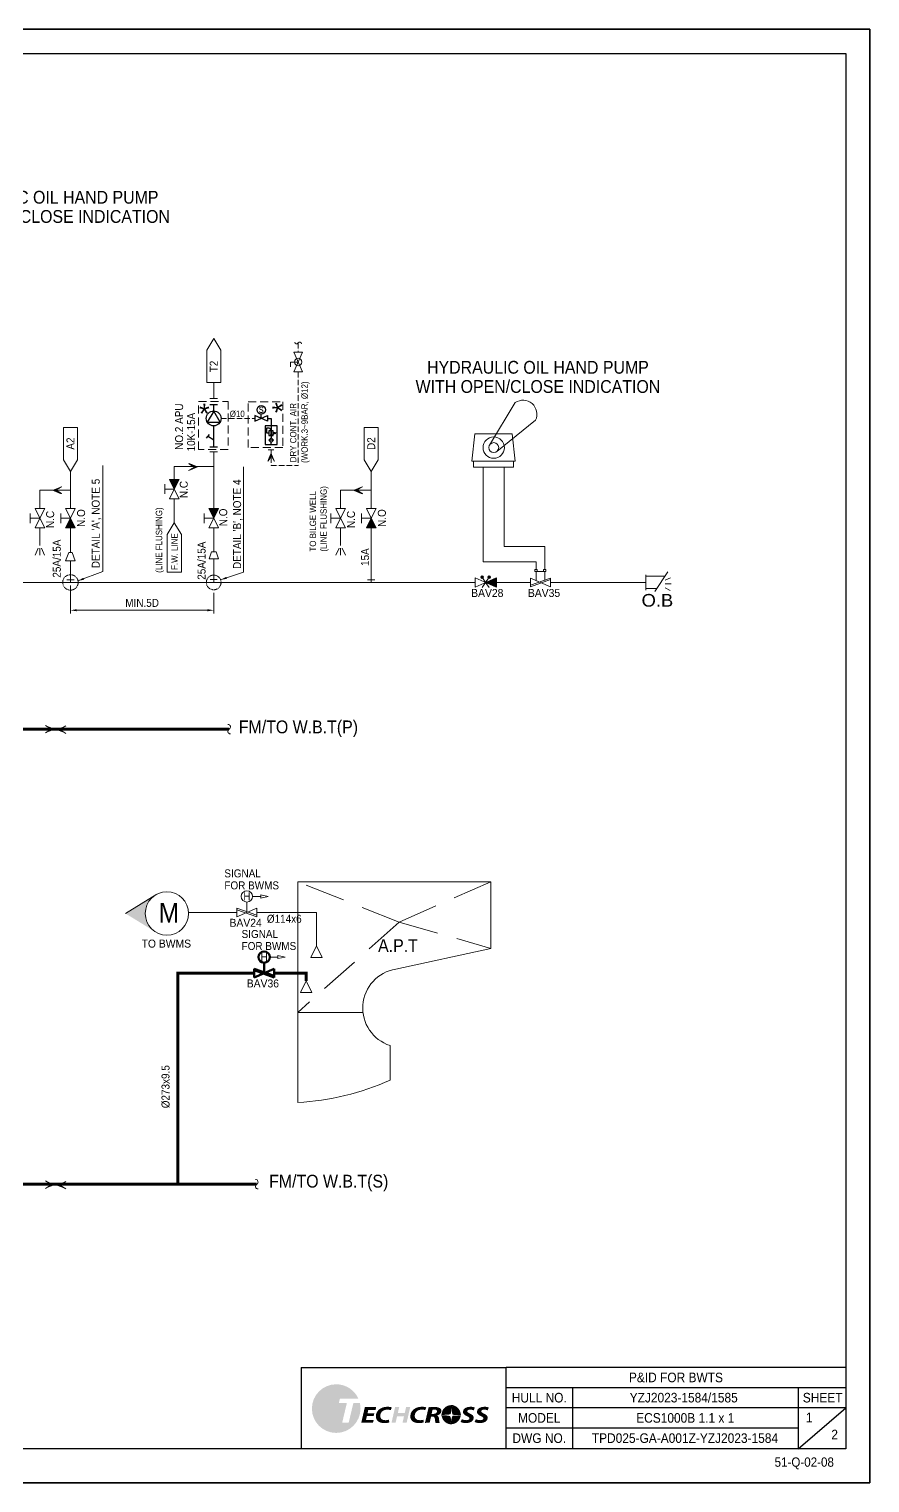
# Model space of a CAD drawing. Extents: x -553847 to 4496999, y 514150 to 878882.
# Drawn here: x 4333089 to 4359381, y 669797 to 715225 of the extents above; entities that cross this region are included whole.
import ezdxf

# ---------------------------------------------------------------- set-up
doc = ezdxf.new("R2010")
doc.units = 0
doc.header["$LTSCALE"] = 25
doc.header["$MEASUREMENT"] = 0
doc.header["$PDMODE"] = 3
doc.header["$PDSIZE"] = -7
for name, pattern in [('DASHED', [0.75, 0.5, -0.25]), ('Dashed_dotted', [9.714286, 6.857143, -1.428571, 0, -1.428571]), ('HIDDEN', [0.375, 0.25, -0.125]), ('PHANTOM', [63.5, 31.75, -6.35, 6.35, -6.35, 6.35, -6.35]), ('PHANTOM2', [31.75, 15.875, -3.175, 3.175, -3.175, 3.175, -3.175])]:
    doc.linetypes.add(name, pattern=pattern)
doc.layers.get('0').update_dxf_attribs({"linetype": 'CONTINUOUS', "lineweight": 9})
doc.layers.get('DEFPOINTS').update_dxf_attribs({"linetype": 'CONTINUOUS'})
doc.layers.add('0.1 Defpoints', color=7, linetype='CONTINUOUS', plot=False)
doc.layers.add('0.2 Dwg sheet', color=7, linetype='CONTINUOUS')
doc.layers.add('0.3 Text', color=7, linetype='CONTINUOUS')
for name, color, linetype, lineweight in [('0.4 Maker scope box', 3, 'HIDDEN', 9), ('0.5 Dim', 1, 'CONTINUOUS', 9), ('1.1 Y_Pipe', 7, 'CONTINUOUS', 13), ('1.10 Air line', 253, 'PHANTOM', 9), ('1.5 M_Equip', 4, 'CONTINUOUS', 30), ('1.7 Signal', 6, 'ZIGZAG', 9), ('1.9 Arrow', 1, 'CONTINUOUS', 9)]:
    doc.layers.add(name, color=color, linetype=linetype, lineweight=lineweight)
doc.layers.add('2.1 Valve open', color=7, linetype='CONTINUOUS', lineweight=50, true_color=0x1b21e4)
doc.layers.add('2.2 Ballast water line', color=7, linetype='CONTINUOUS', true_color=0x1b21e4)
doc.styles.add('ARIAL', font='arial.ttf')
doc.styles.get("Standard").update_dxf_attribs({"font": '', "width": 0.95, "height": 250})
doc.styles.get('Standard').set_extended_font_data('Gulim')
doc.linetypes.add('ZIGZAG', pattern='A,0.0001,-0.2,[131,ltypeshp.shx,S=0.2,R=0,X=-0.2,Y=0],-0.4,[131,ltypeshp.shx,S=0.2,R=180,X=0.2,Y=0],-0.2', length=0.8001)
doc.dimstyles.new('TC50', dxfattribs={"dimtxt": 250, "dimasz": 200, "dimexe": 100, "dimexo": 100, "dimgap": 100, "dimtad": 1, "dimtoh": 1, "dimdec": 0, "dimrnd": 0.0005, "dimzin": 9, "dimdsep": 46, "dimtxsty": 'Standard', "dimcen": -3.5, "dimclrd": 1, "dimclre": 1, "dimazin": 2, "dimtfac": 0.6, "dimtdec": 0, "dimtmove": 0, "dimatfit": 3, "dimfxl": 4, "dimtolj": 1, "dimlwd": 15, "dimlwe": 15, "dimarcsym": 0})

# ---------------------------------------------------------------- blocks, each defined once
blk = doc.blocks.new('양식 51-Q-02-08')
at = {"layer": '0.1 Defpoints'}
blk.add_lwpolyline([(-2677005, 1033560), (-2613196, 1033560), (-2613196, 988132), (-2677005, 988132)], close=True, dxfattribs=at)
at = {"layer": '0.2 Dwg sheet'}
for p, q in [((-2630979, 991742), (-2624571, 991742)), ((-2630979, 991742), (-2630979, 989196)), ((-2624571, 989196), (-2624571, 991742)), ((-2613953, 991742), (-2624571, 991742)), ((-2624571, 991110), (-2613953, 991110)), ((-2622500, 991110), (-2622500, 989196)), ((-2615440, 991110), (-2615440, 989196)), ((-2613953, 990478), (-2624571, 990478)), ((-2615440, 989196), (-2613953, 990478)), ((-2615440, 989846), (-2624571, 989846))]:
    blk.add_line(p, q, dxfattribs=at)
blk.add_lwpolyline([(-2613953, 989196), (-2676245, 989196), (-2676245, 1032800), (-2613953, 1032800)], close=True, dxfattribs=at)
at = {"layer": '0.2 Dwg sheet', "insert": (-2623536, 989529), "char_height": 300, "width": 2070.81, "attachment_point": 5}
blk.add_mtext('DWG NO.', dxfattribs=at)
at = {"layer": '0.3 Text', "width": 0.95}
blk.add_text('51-Q-02-08', height=291.7, dxfattribs=at).set_placement((-2616177, 988637))
at = {"layer": '0.3 Text', "char_height": 300, "attachment_point": 5}
for s, insert, width in [('\\A1;SHEET', (-2614674, 990794), 1532.09), ('MODEL', (-2623536, 990162), 2070.81)]:
    blk.add_mtext(s, dxfattribs=dict(at, insert=insert, width=width))
blk = doc.blocks.new('*D213')
at = {"layer": '0.5 Dim', "color": 1, "linetype": 'ByBlock', "lineweight": 15, "ltscale": 30, "transparency": 16777216}
for p, q in [((4334383, 697835), (4334383, 696966)), ((4338866, 697605), (4338866, 696966)), ((4334583, 697066), (4338666, 697066))]:
    blk.add_line(p, q, dxfattribs=at)
at = {"layer": '0.5 Dim', "color": 1, "linetype": 'Continuous', "ltscale": 30, "transparency": 16777216}
for points in [[(4334583, 697099), (4334583, 697032), (4334383, 697066)], [(4338666, 697099), (4338666, 697032), (4338866, 697066)]]:
    blk.add_solid(points, dxfattribs=at)
at = {"layer": 'DEFPOINTS', "color": 0, "linetype": 'Continuous', "ltscale": 30, "transparency": 16777216}
for p in [(4334383, 697935), (4338866, 697705), (4338866, 697066)]:
    blk.add_point(p, dxfattribs=at)
at = {"layer": '0.5 Dim', "color": 0, "linetype": 'Continuous', "ltscale": 30, "transparency": 16777216, "insert": (4336624, 697295), "char_height": 250, "attachment_point": 5}
blk.add_mtext('\\A1;{\\C0;MIN.5D}', dxfattribs=at)

msp = doc.modelspace()

# ---------------------------------------------------------------- hatches: boundary and pattern name
at = {"layer": '0.2 Dwg sheet', "lineweight": 0}
h = msp.add_hatch(color=256, dxfattribs=at)
h.dxf.hatch_style = 2
edge = h.paths.add_edge_path()
edge.add_spline(control_points=[(4343229.4, 672292.6), (4343229.4, 672292.6), (4343082.3, 671675.9), (4343082.3, 671675.9), (4343082.3, 671675.9), (4342878.5, 671675.9), (4342878.5, 671675.9), (4342878.5, 671675.9), (4343025.7, 672292.6), (4343025.7, 672292.6), (4343025.7, 672292.6), (4342773.8, 672292.6), (4342773.8, 672292.6), (4342773.8, 672292.6), (4342809.2, 672434.4), (4342809.2, 672434.4), (4342809.2, 672434.4), (4343384.5, 672434.4), (4343384.5, 672434.4), (4343264.8, 672697), (4343000.2, 672879.6), (4342692.7, 672879.6), (4342273, 672879.6), (4341932.7, 672539.4), (4341932.7, 672119.5), (4341932.7, 671699.7), (4342273, 671359.4), (4342692.7, 671359.4), (4343112.6, 671359.4), (4343452.8, 671699.7), (4343452.8, 672119.5), (4343452.8, 672179.1), (4343445.7, 672237), (4343432.8, 672292.6), (4343432.8, 672292.6), (4343229.4, 672292.6), (4343229.4, 672292.6)], knot_values=[0, 0, 0, 0, 1, 1, 1, 2, 2, 2, 3, 3, 3, 4, 4, 4, 5, 5, 5, 6, 6, 6, 7, 7, 7, 8, 8, 8, 9, 9, 9, 10, 10, 10, 11, 11, 11, 12, 12, 12, 12], degree=3, periodic=0)
h = msp.add_hatch(color=256, dxfattribs=at)
h.dxf.hatch_style = 2
h.paths.add_polyline_path([(4343864, 671885.5), (4343652.2, 671885.5), (4343624.6, 671765.2), (4343863.1, 671765.2), (4343841.9, 671675), (4343475.7, 671675), (4343589.2, 672169), (4343942.9, 672169), (4343921.6, 672079), (4343696.5, 672079), (4343671.6, 671974), (4343885.3, 671974)])
h = msp.add_hatch(color=256, dxfattribs=at)
h.dxf.hatch_style = 2
edge = h.paths.add_edge_path()
edge.add_spline(control_points=[(4344352.5, 671688.2), (4344320.7, 671676.5), (4344267.4, 671667), (4344195.7, 671667), (4344037, 671667), (4343931.5, 671746.1), (4343931.5, 671876.7), (4343931.5, 671988.8), (4343991.8, 672075.2), (4344082.2, 672125.1), (4344144.3, 672160.2), (4344217, 672177.1), (4344301.1, 672177.1), (4344365.8, 672177.1), (4344414.6, 672164.7), (4344432.3, 672156.7), (4344432.3, 672156.7), (4344396.9, 672070.8), (4344396.9, 672070.8), (4344380, 672078.1), (4344340.1, 672086.9), (4344288.7, 672086.9), (4344237.3, 672086.9), (4344188.5, 672073.8), (4344152.3, 672048.8), (4344102.6, 672014.4), (4344069.8, 671957.9), (4344069.8, 671889.1), (4344069.8, 671809.9), (4344123.9, 671757.1), (4344228.5, 671757.1), (4344271, 671757.1), (4344312.7, 671762.9), (4344342, 671773.3), (4344342, 671773.3), (4344352.5, 671688.2), (4344352.5, 671688.2)], knot_values=[0, 0, 0, 0, 1, 1, 1, 2, 2, 2, 3, 3, 3, 4, 4, 4, 5, 5, 5, 6, 6, 6, 7, 7, 7, 8, 8, 8, 9, 9, 9, 10, 10, 10, 11, 11, 11, 12, 12, 12, 12], degree=3, periodic=0)
h = msp.add_hatch(color=256, dxfattribs=at)
h.dxf.hatch_style = 2
h.paths.add_polyline_path([(4344662.8, 672169), (4344618.5, 671977.1), (4344834.8, 671977.1), (4344879.1, 672169), (4345007.7, 672169), (4344894.2, 671675), (4344766.5, 671675), (4344813.5, 671883.2), (4344596.3, 671883.2), (4344549.3, 671675), (4344421.7, 671675), (4344535.1, 672169)])
h = msp.add_hatch(color=256, dxfattribs=at)
h.dxf.hatch_style = 2
edge = h.paths.add_edge_path()
edge.add_spline(control_points=[(4345430.7, 671688.2), (4345398.9, 671676.5), (4345345.6, 671667), (4345273.8, 671667), (4345115.2, 671667), (4345009.6, 671746.1), (4345009.6, 671876.7), (4345009.6, 671988.8), (4345069.9, 672075.2), (4345160.2, 672125.1), (4345222.5, 672160.2), (4345295.1, 672177.1), (4345379.3, 672177.1), (4345444, 672177.1), (4345492.8, 672164.7), (4345510.4, 672156.7), (4345510.4, 672156.7), (4345475, 672070.8), (4345475, 672070.8), (4345458.3, 672078.1), (4345418.3, 672086.9), (4345366.9, 672086.9), (4345315.4, 672086.9), (4345266.8, 672073.8), (4345230.4, 672048.8), (4345180.7, 672014.4), (4345147.9, 671957.9), (4345147.9, 671889.1), (4345147.9, 671809.9), (4345201.9, 671757.1), (4345306.6, 671757.1), (4345349.1, 671757.1), (4345390.8, 671762.9), (4345420, 671773.3), (4345420, 671773.3), (4345430.7, 671688.2), (4345430.7, 671688.2)], knot_values=[0, 0, 0, 0, 1, 1, 1, 2, 2, 2, 3, 3, 3, 4, 4, 4, 5, 5, 5, 6, 6, 6, 7, 7, 7, 8, 8, 8, 9, 9, 9, 10, 10, 10, 11, 11, 11, 12, 12, 12, 12], degree=3, periodic=0)
at = {"layer": '0.2 Dwg sheet', "linetype": 'Continuous', "lineweight": 0}
h = msp.add_hatch(color=256, dxfattribs=at)
h.paths.add_polyline_path([(4345981.7, 672067.9), (4345973, 672092.9), (4345937.7, 672131.5), (4345882.3, 672157.3), (4345812.2, 672169.5), (4345735.4, 672171.6), (4345663.6, 672168.1), (4345600.6, 672159.5), (4345489, 671675.4), (4345492, 671675), (4345614.8, 671675), (4345659.1, 671869.8), (4345705.5, 671869.8), (4345719.8, 671868.6), (4345744.5, 671861.1), (4345762.4, 671845.9), (4345774.4, 671820.5), (4345791.2, 671695.7), (4345795, 671679.4), (4345802.1, 671674.9), (4345927.9, 671674.9), (4345921.7, 671694), (4345916.4, 671722.8), (4345903.1, 671827.4), (4345896.5, 671853.8), (4345871.1, 671892.3), (4345848, 671906.1), (4345848, 671908.1), (4345861.8, 671912.1), (4345907.8, 671931.4), (4345944.2, 671957.7), (4345970.6, 671992), (4345982.9, 672034), (4345983.5, 672054)])
h.paths.add_polyline_path([(4345841.8, 672020, -0.1380365), (4345810.6, 671976.3, -0.1340355), (4345738.7, 671953.4), (4345676.5, 671953.4), (4345706.2, 672089.6), (4345769.2, 672089.6, -0.1816988), (4345829, 672069.9, -0.2969134)], flags=16)
at = {"layer": '0.2 Dwg sheet', "lineweight": 0}
h = msp.add_hatch(color=256, dxfattribs=at)
h.dxf.hatch_style = 2
edge = h.paths.add_edge_path()
edge.add_spline(control_points=[(4346312.2, 672226.9), (4346303.8, 672227.6), (4346295.4, 672228.2), (4346286.8, 672228.2), (4346185.9, 672228.2), (4346096.9, 672178), (4346042.9, 672101.4), (4346031.8, 672084.1), (4346021.9, 672065.6), (4346013.6, 672045.9), (4346001.6, 672017.1), (4345993.8, 671987.7), (4345989.7, 671958.5), (4345988.8, 671949), (4345988.3, 671939.4), (4345988.3, 671929.6), (4345988.3, 671929.1), (4345988.3, 671928.5), (4345988.3, 671927.9), (4346100.7, 671935.2), (4346231.5, 671948), (4346247.7, 671955.2), (4346268.6, 671964.6), (4346300.3, 672151.5), (4346312.2, 672226.9)], knot_values=[0, 0, 0, 0, 1, 1, 1, 2, 2, 2, 3, 3, 3, 4, 4, 4, 5, 5, 5, 6, 6, 6, 7, 7, 7, 8, 8, 8, 8], degree=3, periodic=0)
h = msp.add_hatch(color=256, dxfattribs=at)
h.dxf.hatch_style = 2
edge = h.paths.add_edge_path()
edge.add_spline(control_points=[(4346238.7, 671875.1), (4346215.3, 671889.4), (4346085.8, 671897.3), (4345989.7, 671901.3), (4346003.1, 671759.4), (4346115.7, 671646.4), (4346257.5, 671632.6), (4346265.4, 671762.6), (4346272.9, 671854.4), (4346238.7, 671875.1)], knot_values=[0, 0, 0, 0, 1, 1, 1, 2, 2, 2, 3, 3, 3, 3], degree=3, periodic=0)
h = msp.add_hatch(color=256, dxfattribs=at)
h.dxf.hatch_style = 2
edge = h.paths.add_edge_path()
edge.add_spline(control_points=[(4346290.4, 671631.3), (4346439.5, 671633.1), (4346561.9, 671744), (4346582.1, 671887.9), (4346462.1, 671885.1), (4346360.3, 671881.6), (4346345.8, 671878.7), (4346318.8, 671873), (4346298.8, 671712.8), (4346290.4, 671631.3)], knot_values=[0, 0, 0, 0, 1, 1, 1, 2, 2, 2, 3, 3, 3, 3], degree=3, periodic=0)
h = msp.add_hatch(color=256, dxfattribs=at)
h.dxf.hatch_style = 2
edge = h.paths.add_edge_path()
edge.add_spline(control_points=[(4346343.8, 671945.5), (4346359.1, 671935.3), (4346463.4, 671929.4), (4346585.2, 671925.9), (4346585.2, 671927.1), (4346585.4, 671928.4), (4346585.4, 671929.6), (4346585.4, 672076.2), (4346479.6, 672197.9), (4346340.3, 672223.2), (4346330.4, 672138.1), (4346314.1, 671965), (4346343.8, 671945.5)], knot_values=[0, 0, 0, 0, 1, 1, 1, 2, 2, 2, 3, 3, 3, 4, 4, 4, 4], degree=3, periodic=0)
h = msp.add_hatch(color=256, dxfattribs=at)
h.dxf.hatch_style = 2
edge = h.paths.add_edge_path()
edge.add_spline(control_points=[(4346623.8, 671789.4), (4346659.2, 671771.9), (4346708.8, 671757.8), (4346764.7, 671757.8), (4346813.5, 671757.8), (4346858.7, 671776.9), (4346858.7, 671815), (4346858.7, 671843.6), (4346832.9, 671861.2), (4346778.1, 671885.5), (4346715.1, 671913.3), (4346654.8, 671952.9), (4346654.8, 672016.6), (4346654.8, 672116.3), (4346759.3, 672177.1), (4346889.6, 672177.1), (4346961.4, 672177.1), (4347004.1, 672163.9), (4347029.6, 672152.9), (4347029.6, 672152.9), (4346989.8, 672065.1), (4346989.8, 672065.1), (4346970.4, 672073.8), (4346928.7, 672086.9), (4346879, 672086.2), (4346819.6, 672086.2), (4346788.6, 672062), (4346788.6, 672034.8), (4346788.6, 672005.5), (4346825, 671988), (4346875.5, 671964.6), (4346948.2, 671932.9), (4346993.4, 671892.7), (4346993.4, 671833.3), (4346993.4, 671723.4), (4346883.5, 671667), (4346751.3, 671667), (4346668.9, 671667.6), (4346608.7, 671685.2), (4346581.2, 671702.2), (4346581.2, 671702.2), (4346623.8, 671789.4), (4346623.8, 671789.4)], knot_values=[0, 0, 0, 0, 1, 1, 1, 2, 2, 2, 3, 3, 3, 4, 4, 4, 5, 5, 5, 6, 6, 6, 7, 7, 7, 8, 8, 8, 9, 9, 9, 10, 10, 10, 11, 11, 11, 12, 12, 12, 13, 13, 13, 14, 14, 14, 14], degree=3, periodic=0)
h = msp.add_hatch(color=256, dxfattribs=at)
h.dxf.hatch_style = 2
edge = h.paths.add_edge_path()
edge.add_spline(control_points=[(4347060.8, 671789.4), (4347096.3, 671771.9), (4347145.8, 671757.8), (4347201.7, 671757.8), (4347250.6, 671757.8), (4347295.7, 671776.9), (4347295.7, 671815), (4347295.7, 671843.6), (4347270.1, 671861.2), (4347215, 671885.5), (4347152.1, 671913.3), (4347091.8, 671952.9), (4347091.8, 672016.6), (4347091.8, 672116.3), (4347196.5, 672177.1), (4347326.7, 672177.1), (4347398.5, 672177.1), (4347441, 672163.9), (4347466.8, 672152.9), (4347466.8, 672152.9), (4347426.9, 672065.1), (4347426.9, 672065.1), (4347407.4, 672073.8), (4347365.8, 672086.9), (4347316.2, 672086.2), (4347256.8, 672086.2), (4347225.6, 672062), (4347225.6, 672034.8), (4347225.6, 672005.5), (4347262, 671988), (4347312.5, 671964.6), (4347385.2, 671932.9), (4347430.5, 671892.7), (4347430.5, 671833.3), (4347430.5, 671723.4), (4347320.5, 671667), (4347188.5, 671667), (4347105.9, 671667.6), (4347045.8, 671685.2), (4347018.2, 671702.2), (4347018.2, 671702.2), (4347060.8, 671789.4), (4347060.8, 671789.4)], knot_values=[0, 0, 0, 0, 1, 1, 1, 2, 2, 2, 3, 3, 3, 4, 4, 4, 5, 5, 5, 6, 6, 6, 7, 7, 7, 8, 8, 8, 9, 9, 9, 10, 10, 10, 11, 11, 11, 12, 12, 12, 13, 13, 13, 14, 14, 14, 14], degree=3, periodic=0)
at = {"layer": '1.1 Y_Pipe'}
for points in [[(4337631.3, 700849.4), (4337783.1, 701150.9), (4337480.5, 701150.9)], [(4338865.7, 699939.3), (4339017.6, 700240.8), (4338715, 700240.8)], [(4334383.3, 699939.3), (4334535.2, 699637.7), (4334232.6, 699637.7)], [(4343787.7, 699939.3), (4343939.6, 699637.7), (4343636.9, 699637.7)], [(4347690.4, 698079.7), (4347364.4, 697934.9), (4347690.4, 697790.2)]]:
    msp.add_hatch(color=256, dxfattribs=at).paths.add_polyline_path(points)
at = {"layer": '1.1 Y_Pipe', "linetype": 'Continuous', "ltscale": 30}
h = msp.add_hatch(dxfattribs=at)
h.set_pattern_fill('ANSI31', color=256, scale=1.072502, angle=-180)
h.set_pattern_definition([(225, (4407825.12348, 1039478.61238), (0.094796635586, -0.094796635586), [])])
h.paths.add_polyline_path([(4337013.6, 688148.6, 0.5309324), (4337026.6, 687024.2), (4336102.6, 687590.8)])
at = {"layer": '1.5 M_Equip'}
h = msp.add_hatch(color=256, dxfattribs=at)
h.paths.add_polyline_path([(4340656.7, 702525.6), (4340665.4, 702556.7), (4340648, 702556.7)])
h.paths.add_polyline_path([(4340647.9, 702644.9), (4340665.3, 702644.9), (4340656.6, 702675.9)])
at = {"layer": '1.9 Arrow'}
h = msp.add_hatch(dxfattribs=at)
h.set_pattern_fill('ANSI31', color=256, scale=0.356064, angle=90, style=0)
h.set_pattern_definition([(45, (4016764.481565, 457485.330833), (0.031471872735, -0.031471872735), [])])
h.paths.add_polyline_path([(4340559, 701720.5), (4340659.7, 701886.6), (4340760.5, 701720.5), (4340659.7, 701962.1)])
h = msp.add_hatch(dxfattribs=at)
h.set_pattern_fill('ANSI31', color=256, scale=0.382453, style=0)
h.set_pattern_definition([(315, (4071855.721377, 1043411.995023), (-0.033804374581, -0.033804374581), [])])
h.paths.add_polyline_path([(4338081.5, 701432.8), (4338260.2, 701540.6), (4338082.1, 701649.3), (4338341.3, 701540.3)])
h = msp.add_hatch(dxfattribs=at)
h.set_pattern_fill('ANSI31', color=256, scale=0.382453, angle=360, style=0)
h.set_pattern_definition([(315, (4061082.989324, 1034267.16688), (-0.033804374581, -0.033804374581), [])])
h.paths.add_polyline_path([(4334108.9, 700923.9), (4333930.2, 700816.2), (4334108.3, 700707.4), (4333849.1, 700816.4)])
h = msp.add_hatch(dxfattribs=at)
h.set_pattern_fill('ANSI31', color=256, scale=0.382453, angle=360, style=0)
h.set_pattern_definition([(315, (4070487.35597, 1034267.16688), (-0.033804374581, -0.033804374581), [])])
h.paths.add_polyline_path([(4343513.3, 700923.9), (4343334.6, 700816.2), (4343512.6, 700707.4), (4343253.5, 700816.4)])
h = msp.add_hatch(color=256, dxfattribs=at)
h.paths.add_polyline_path([(4333916.3, 693350.2), (4333788.7, 693350.2), (4333605.4, 693232.8)])
h.paths.add_polyline_path([(4333916.3, 693350.2), (4333605.4, 693467.6), (4333788.7, 693350.2)])
h = msp.add_hatch(color=256, dxfattribs=at)
h.paths.add_polyline_path([(4333923.9, 693336.3), (4334051.5, 693336.3), (4334234.8, 693453.8)])
h.paths.add_polyline_path([(4333923.9, 693336.3), (4334234.8, 693218.9), (4334051.5, 693336.3)])
h = msp.add_hatch(color=256, dxfattribs=at)
h.paths.add_polyline_path([(4333916.3, 679116.9), (4333788.7, 679116.9), (4333605.4, 678999.4)])
h.paths.add_polyline_path([(4333916.3, 679116.9), (4333605.4, 679234.3), (4333788.7, 679116.9)])
h = msp.add_hatch(color=256, dxfattribs=at)
h.paths.add_polyline_path([(4333923.9, 679103), (4334051.5, 679103), (4334234.8, 679220.4)])
h.paths.add_polyline_path([(4333923.9, 679103), (4334234.8, 678985.5), (4334051.5, 679103)])

# ---------------------------------------------------------------- linework, layer by layer
at = {"layer": '0.1 Defpoints', "color": 4, "linetype": 'ByBlock'}
msp.add_lwpolyline([(4295572.2, 669797.3), (4359381.2, 669797.3), (4359381.2, 715225.2), (4295572.2, 715225.2)], close=True, dxfattribs=at)
at = {"layer": '0.2 Dwg sheet', "linetype": 'Continuous', "lineweight": 0}
msp.add_line((4345489, 671675.4), (4345600.6, 672159.5), dxfattribs=at)
at = {"layer": '0.2 Dwg sheet', "lineweight": 0}
for points in [[(4346247.7, 671955.2), (4346231.5, 671948), (4346100.7, 671935.2), (4345988.3, 671927.9)], [(4345989.7, 671901.3), (4346085.8, 671897.3), (4346215.3, 671889.4), (4346238.7, 671875.1)], [(4346312.2, 672226.9), (4346300.3, 672151.5), (4346268.6, 671964.6), (4346247.7, 671955.2)], [(4346290.4, 671631.3), (4346298.8, 671712.8), (4346318.8, 671873), (4346345.8, 671878.7)], [(4346343.8, 671945.5), (4346314.1, 671965), (4346330.4, 672138.1), (4346340.3, 672223.2)], [(4346585.2, 671925.9), (4346463.4, 671929.4), (4346359.1, 671935.3), (4346343.8, 671945.5)], [(4346345.8, 671878.7), (4346360.3, 671881.6), (4346462.1, 671885.1), (4346582.1, 671887.9)], [(4346238.7, 671875.1), (4346272.9, 671854.4), (4346265.4, 671762.6), (4346257.5, 671632.6)]]:
    msp.add_open_spline(points, degree=3, dxfattribs=at)
at = {"layer": '0.3 Text', "linetype": 'Continuous', "ltscale": 30}
msp.add_line((4347690.4, 698079.7), (4347690.4, 697790.2), dxfattribs=at)
at = {"layer": '0.4 Maker scope box', "linetype": 'DASHED', "lineweight": 15, "ltscale": 20}
msp.add_lwpolyline([(4338387.7, 703585.7), (4339310.8, 703585.7), (4339310.8, 702090.1), (4338387.7, 702090.1)], close=True, dxfattribs=at)
at = {"layer": '0.4 Maker scope box', "linetype": 'DASHED', "lineweight": 15, "ltscale": 20, "elevation": -934.9}
msp.add_lwpolyline([(4339944.9, 703582.4), (4341024.9, 703582.4), (4341024.9, 702147.4), (4339944.9, 702147.4)], close=True, dxfattribs=at)
at = {"layer": '0.5 Dim', "linetype": 'PHANTOM2', "lineweight": 9, "ltscale": 0.3}
for centre, radius in [((4334383.2, 697934.9), 241.6), ((4338862.6, 697934.9), 229.6)]:
    msp.add_circle(centre, radius, dxfattribs=at)
at = {"layer": '1.1 Y_Pipe'}
for p, q in [((4338862.7, 705552), (4338642.9, 705187.6)), ((4338862.7, 705552), (4339082.6, 705187.6)), ((4338642.9, 704177.3), (4338642.9, 705187.6)), ((4339082.6, 704177.3), (4339082.6, 705187.6)), ((4339082.6, 704177.3), (4338642.9, 704177.3)), ((4338862.7, 703686.7), (4338862.7, 704177.3)), ((4338982.9, 703686.7), (4338742.6, 703686.7)), ((4334163.5, 702778), (4334163.5, 701767.7)), ((4334163.5, 702778), (4334603.2, 702778)), ((4334603.2, 702778), (4334603.2, 701767.7)), ((4343567.9, 702778), (4343567.9, 701767.7)), ((4343567.9, 702778), (4344007.5, 702778)), ((4344007.5, 702778), (4344007.5, 701767.7)), ((4338982.8, 702010.8), (4338742.4, 702010.8)), ((4338866.1, 700240.8), (4338862.6, 702010.8)), ((4334383.4, 701403.4), (4334163.5, 701767.7)), ((4334383.4, 701403.4), (4334603.2, 701767.7)), ((4338864.2, 701552.3), (4337631.3, 701552.3)), ((4337631.3, 701552.3), (4337631.3, 700849.4)), ((4343787.7, 701403.4), (4343567.9, 701767.7)), ((4343787.7, 701403.4), (4344007.5, 701767.7)), ((4334383.4, 700240.8), (4334383.4, 701403.4)), ((4337329.7, 701000.1), (4337329.7, 700698.6)), ((4337782, 701150.9), (4337480.5, 701150.9)), ((4337480.5, 701150.9), (4337631.3, 700849.4)), ((4337631.3, 700849.4), (4337782, 701150.9)), ((4343787.7, 700240.8), (4343787.7, 701403.4)), ((4334383.4, 700817.2), (4333426.7, 700817.2)), ((4333426.7, 700817.2), (4333426.7, 700240.8)), ((4337631.3, 700849.4), (4337329.7, 700849.4)), ((4337631.3, 700849.4), (4337480.5, 700547.8)), ((4337480.5, 700547.8), (4337782, 700547.8)), ((4337631.3, 700849.4), (4337782, 700547.8)), ((4337631.3, 700547.8), (4337631.3, 699795.7)), ((4343787.7, 700817.2), (4342831, 700817.2)), ((4342831, 700817.2), (4342831, 700240.8)), ((4333125.2, 699788.5), (4333125.2, 700090.1)), ((4333275.9, 700240.8), (4333577.5, 700240.8)), ((4333426.7, 699939.3), (4333275.9, 700240.8)), ((4333426.7, 699939.3), (4333577.5, 700240.8)), ((4334081.8, 699788.5), (4334081.8, 700090.1)), ((4334232.6, 700240.8), (4334534.1, 700240.8)), ((4334383.3, 699939.3), (4334232.6, 700240.8)), ((4334383.4, 699939.3), (4334534.1, 700240.8)), ((4338564.2, 700090.1), (4338564.2, 699788.5)), ((4339016.5, 700240.8), (4338715, 700240.8)), ((4338715, 700240.8), (4338865.8, 699939.3)), ((4338865.8, 699939.3), (4339016.5, 700240.8)), ((4342529.5, 699788.5), (4342529.5, 700090.1)), ((4342680.3, 700240.8), (4342981.8, 700240.8)), ((4342831, 699939.3), (4342680.3, 700240.8)), ((4342831.1, 699939.3), (4342981.8, 700240.8)), ((4343486.2, 699788.5), (4343486.2, 700090.1)), ((4343636.9, 700240.8), (4343938.5, 700240.8)), ((4343787.7, 699939.3), (4343636.9, 700240.8)), ((4343787.7, 699939.3), (4343938.5, 700240.8)), ((4333426.7, 699939.3), (4333125.2, 699939.3)), ((4333275.9, 699637.7), (4333426.7, 699939.3)), ((4333577.5, 699637.7), (4333275.9, 699637.7)), ((4333426.7, 699939.3), (4333577.5, 699637.7)), ((4333426.7, 699637.7), (4333426.7, 699093.6)), ((4334383.4, 699939.3), (4334081.8, 699939.3)), ((4334232.6, 699637.7), (4334383.4, 699939.3)), ((4334534.1, 699637.7), (4334232.6, 699637.7)), ((4334383.4, 699637.7), (4334383.3, 698869.9)), ((4334383.4, 699939.3), (4334534.1, 699637.7)), ((4337631.3, 699795.7), (4337411.4, 699431.4)), ((4337631.3, 699795.7), (4337851.1, 699431.4)), ((4338865.8, 699939.3), (4338564.2, 699939.3)), ((4338865.7, 699939.3), (4338715, 699637.7)), ((4338715, 699637.7), (4339016.5, 699637.7)), ((4338865.8, 699939.3), (4339016.5, 699637.7)), ((4338865.8, 699637.7), (4338865.8, 698893.2)), ((4342831.1, 699939.3), (4342529.5, 699939.3)), ((4342680.3, 699637.7), (4342831, 699939.3)), ((4342981.8, 699637.7), (4342680.3, 699637.7)), ((4342831, 699939.3), (4342981.8, 699637.7)), ((4342831, 699637.7), (4342831, 699093.6)), ((4343787.7, 699939.3), (4343486.2, 699939.3)), ((4343636.9, 699637.7), (4343787.7, 699939.3)), ((4343938.5, 699637.7), (4343636.9, 699637.7)), ((4343787.7, 699637.7), (4343787.6, 697934.9)), ((4343787.7, 699939.3), (4343938.5, 699637.7)), ((4337411.4, 698253.1), (4337411.4, 699431.4)), ((4337851.1, 698253.1), (4337851.1, 699431.4)), ((4333375.9, 699005.7), (4333276.9, 698783.6)), ((4333426.7, 699005.7), (4333426.7, 698783.6)), ((4333477.4, 699005.7), (4333576.4, 698783.6)), ((4334328, 698869.9), (4334230.5, 698609.9)), ((4334383.2, 698869.9), (4334328, 698869.9)), ((4334383.2, 698869.9), (4334438.5, 698869.9)), ((4334438.5, 698869.9), (4334536, 698609.9)), ((4338792, 698893.2), (4338723.8, 698671.8)), ((4338792, 698893.2), (4338939.5, 698893.2)), ((4338939.5, 698893.2), (4339007.7, 698671.8)), ((4342780.3, 699005.7), (4342681.3, 698783.6)), ((4342831, 699005.7), (4342831, 698783.6)), ((4342881.8, 699005.7), (4342980.8, 698783.6)), ((4334230.5, 698609.9), (4334536, 698609.9)), ((4334383.3, 698609.9), (4334383.2, 697934.9)), ((4337851.1, 698253.1), (4337411.4, 698253.1)), ((4338723.8, 698671.8), (4339007.7, 698671.8)), ((4338865.8, 698671.8), (4338865.8, 697934.9)), ((4353065.9, 698267), (4352656.2, 697652.5)), ((4334270.7, 698020.9), (4334495.7, 698020.9)), ((4338750.1, 698021.5), (4338975.1, 698021.5)), ((4343675.1, 698020.9), (4343900.1, 698020.9)), ((4347038.4, 697790.2), (4347038.4, 698079.7)), ((4347038.4, 698079.7), (4347690.4, 697790.2)), ((4347690.4, 698079.7), (4347038.4, 697790.2)), ((4347253.2, 698140.2), (4347210, 698095.3)), ((4347268.9, 698136.5), (4347214.3, 698079.8)), ((4347280.6, 698128.6), (4347222.6, 698068.4)), ((4347288.9, 698117.2), (4347234.3, 698060.5)), ((4347293.2, 698101.7), (4347250, 698056.8)), ((4347364.4, 697934.9), (4347251.6, 697771.3)), ((4347364.4, 697934.9), (4347275.3, 698064.1)), ((4347364.4, 697934.9), (4347453.6, 698064.1)), ((4347364.4, 697934.9), (4347477.3, 697771.3)), ((4347472.5, 698143.8), (4347429.3, 698098.9)), ((4347488.2, 698140.1), (4347433.6, 698083.4)), ((4347499.8, 698132.2), (4347441.9, 698072.1)), ((4347508.2, 698120.8), (4347453.6, 698064.1)), ((4347512.5, 698105.3), (4347469.2, 698060.4)), ((4348770, 697797.4), (4348770, 698072.4)), ((4348770, 698072.4), (4349389.4, 697797.4)), ((4349389.4, 698072.4), (4348770, 697850.5)), ((4349389.4, 698022.9), (4348770, 697797.4)), ((4349389.4, 697797.4), (4349389.4, 698072.4)), ((4352369.9, 698174), (4352369.9, 697695.8)), ((4352972.1, 698126.3), (4352369.9, 698126.3)), ((4352981.7, 698006.9), (4353145, 698078.3)), ((4352981.7, 697887.3), (4353161, 697887.3)), ((4352369.9, 697741.9), (4352715.8, 697741.9)), ((4352981.7, 697767.8), (4353134.8, 697680.5)), ((4339900.2, 687620), (4339900.2, 687946.2)), ((4339590.5, 687482.5), (4339590.5, 687757.5)), ((4340209.9, 687757.5), (4339590.5, 687482.5)), ((4339590.5, 687757.5), (4340209.9, 687535.6)), ((4339590.5, 687708), (4340209.9, 687482.5)), ((4340209.9, 687482.5), (4340209.9, 687757.5)), ((4340438.7, 685726.1), (4340438.7, 686052.3)), ((4340129, 685588.6), (4340129, 685863.6)), ((4340748.4, 685863.6), (4340129, 685588.6)), ((4340129, 685863.6), (4340748.4, 685641.7)), ((4340129, 685814.1), (4340748.4, 685588.6)), ((4340748.4, 685588.6), (4340748.4, 685863.6))]:
    msp.add_line(p, q, dxfattribs=at)
at = {"layer": '1.1 Y_Pipe', "linetype": 'Continuous', "ltscale": 30}
for p, q in [((4348288.1, 703555.7), (4347486.3, 702228.6)), ((4348928.3, 703004.5), (4347716.3, 702027.8)), ((4346936.5, 701721), (4347024.3, 702580.2)), ((4347024.3, 702580.2), (4348197.7, 702580.2)), ((4348285.5, 701721), (4348197.7, 702580.2)), ((4348285.5, 701721), (4346936.5, 701721)), ((4346988.7, 701721), (4346988.7, 701536.3)), ((4346988.7, 701536.3), (4348233.6, 701536.3)), ((4347283.3, 698582.4), (4347283.3, 701536.3)), ((4347941.1, 699062.5), (4347941.1, 701538.2)), ((4348234, 701721), (4348234, 701536.3)), ((4337480.5, 701150.9), (4337782, 701150.9)), ((4338715, 700240.8), (4339016.5, 700240.8)), ((4334232.6, 699637.7), (4334534.1, 699637.7)), ((4343636.9, 699637.7), (4343938.5, 699637.7)), ((4349212.5, 699062.5), (4347941.1, 699062.5)), ((4349212.5, 698342.5), (4349212.5, 699062.5)), ((4348942.6, 698582.4), (4347283.3, 698582.4)), ((4348942.6, 698342.5), (4348942.6, 698582.4)), ((4348942.6, 697995.8), (4348942.6, 698279.9)), ((4349176.9, 698279.9), (4348978.2, 698279.9)), ((4349212.5, 698009.1), (4349212.5, 698279.9)), ((4336102.6, 687590.8), (4337079.2, 688188.8)), ((4342075.9, 686580), (4342075.9, 687620)), ((4341752.6, 685485.6), (4341752.6, 685726.1))]:
    msp.add_line(p, q, dxfattribs=at)
at = {"layer": '1.1 Y_Pipe', "linetype": 'Continuous', "ltscale": 100}
for p, q in [((4331746.1, 697934.9), (4334383.2, 697934.9)), ((4334383.2, 697934.9), (4345387.7, 697934.9)), ((4345387.7, 697934.9), (4347038.4, 697934.9)), ((4347690.4, 697934.9), (4348770, 697934.9)), ((4349389.4, 697934.9), (4352369.9, 697934.9)), ((4339345.7, 693351), (4316914.1, 693351)), ((4347527.9, 688579), (4341491.2, 688579)), ((4341491.2, 688579), (4341491.2, 681683.8)), ((4347527.9, 688579), (4347527.9, 686501)), ((4339590.5, 687620), (4338078.5, 687620)), ((4342075.9, 687620), (4340209.9, 687620)), ((4347527.9, 686501), (4344553.4, 685854.3)), ((4340129, 685726.1), (4337742.6, 685726.1)), ((4337742.6, 685726.1), (4337742.6, 679131.4)), ((4341752.6, 685726.1), (4340748.4, 685726.1)), ((4341491.2, 684497.4), (4343530.1, 684497.4)), ((4344376.9, 683463.5), (4344376.9, 682386.9)), ((4340208.6, 679131.4), (4316914.1, 679131.4))]:
    msp.add_line(p, q, dxfattribs=at)
at = {"layer": '1.1 Y_Pipe', "linetype": 'DASHED', "ltscale": 100}
for p, q in [((4344661.2, 687320.2), (4341491.2, 688579)), ((4347527.9, 688579), (4344661.2, 687320.2)), ((4344661.2, 687320.2), (4341491.2, 684497.4)), ((4344661.2, 687320.2), (4347527.9, 686501))]:
    msp.add_line(p, q, dxfattribs=at)
at = {"layer": '1.1 Y_Pipe', "ltscale": 30}
for p, q in [((4342075.9, 686580), (4341899.9, 686215.6)), ((4342252, 686215.6), (4342075.9, 686580)), ((4341899.9, 686215.6), (4342252, 686215.6)), ((4341752.6, 685485.6), (4341576.5, 685121.3)), ((4341576.5, 685121.3), (4341928.6, 685121.3)), ((4341928.6, 685121.3), (4341752.6, 685485.6))]:
    msp.add_line(p, q, dxfattribs=at)
at = {"layer": '1.1 Y_Pipe', "linetype": 'Continuous', "ltscale": 30}
for points in [[(4348978.2, 698342.5), (4348978.2, 698279.9), (4348907, 698279.9), (4348907, 698342.5)], [(4349248.1, 698342.5), (4349248.1, 698279.9), (4349176.9, 698279.9), (4349176.9, 698342.5)]]:
    msp.add_lwpolyline(points, close=True, dxfattribs=at)
for centre, radius in [((4347619, 702148.4), 334.5), ((4347619, 702148.4), 155), ((4337400.3, 687590.8), 678.8), ((4339900.2, 688123.8), 177.6), ((4340438.7, 686229.9), 177.6)]:
    msp.add_circle(centre, radius, dxfattribs=at)
at = {"layer": '1.1 Y_Pipe'}
for centre in [(4347251.6, 698098.5), (4347470.9, 698102.1)]:
    msp.add_circle(centre, 41.7, dxfattribs=at)
at = {"layer": '1.1 Y_Pipe', "linetype": 'Continuous', "ltscale": 30}
msp.add_arc((4348529.5, 703188.7), 439.3, 335.20444, 123.34125, dxfattribs=at)
at = {"layer": '1.1 Y_Pipe'}
for centre, start, end in [((4339306.1, 693419.6), 300, 90), ((4339385.3, 693282.4), 120, 270), ((4340168.9, 679200), 300, 90), ((4340248.2, 679062.8), 120, 270)]:
    msp.add_arc(centre, 79.2, start, end, dxfattribs=at)
at = {"layer": '1.1 Y_Pipe', "linetype": 'Continuous', "ltscale": 100}
for centre, radius, start, end in [((4344755.6, 684637.5), 1233.5, 99.43684, 252.12124), ((4341042.8, 689798.2), 8126.8, 273.16258, 294.22125)]:
    msp.add_arc(centre, radius, start, end, dxfattribs=at)
at = {"layer": '1.10 Air line', "linetype": 'ByBlock', "ltscale": 0.3}
for p, q in [((4341366.3, 705132.1), (4341641.3, 705132.1)), ((4341641.3, 705132.1), (4341366.3, 704512.7)), ((4341641.3, 704512.7), (4341366.3, 705132.1)), ((4341503.8, 704822.4), (4341258.7, 704822.4)), ((4341258.7, 704667.5), (4341258.7, 704822.4)), ((4341641.3, 704512.7), (4341366.3, 704512.7))]:
    msp.add_line(p, q, dxfattribs=at)
at = {"layer": '1.10 Air line', "linetype": 'Dashed_dotted'}
for p, q in [((4341503.8, 705417.3), (4341503.8, 705132.1)), ((4341503.8, 704512.7), (4341503.8, 701589.2)), ((4339094.7, 703057.8), (4340151, 703057.8)), ((4340568.1, 702081.8), (4340745.1, 702081.8)), ((4340656.6, 702081.8), (4340656.6, 701589.2)), ((4340656.6, 701589.2), (4341503.8, 701589.2))]:
    msp.add_line(p, q, dxfattribs=at)
at = {"layer": '1.10 Air line', "linetype": 'ByBlock', "ltscale": 0.3}
msp.add_circle((4341503.8, 704822.4), 115.4, dxfattribs=at)
for centre, start, end in [((4341454.3, 705445.9), 180, 330), ((4341553.4, 705388.7), 0, 150)]:
    msp.add_arc(centre, 57.2, start, end, dxfattribs=at)
at = {"layer": '1.5 M_Equip', "color": 4}
for p, q in [((4338982.9, 703486.5), (4338742.6, 703486.5)), ((4338862.7, 703289.8), (4338862.7, 703486.5)), ((4338862.7, 702173), (4338862.9, 702825.8)), ((4338722.3, 702561.3), (4338622.4, 702444.1)), ((4338862.7, 702378.4), (4338670.2, 702504)), ((4338742.5, 702173), (4338982.9, 702172.9))]:
    msp.add_line(p, q, dxfattribs=at)
at = {"layer": '1.5 M_Equip'}
for p, q in [((4340151, 703146.3), (4340151, 702969.3)), ((4340549.7, 702969.2), (4340151, 703146.3)), ((4340151, 702969.3), (4340549.8, 703146.2)), ((4340350.4, 703057.7), (4340350.4, 703197.3)), ((4340549.8, 703146.2), (4340549.7, 702969.2)), ((4340549.7, 703057.7), (4340656.7, 703057.7)), ((4340656.7, 703057.7), (4340656.5, 702831.5)), ((4340656.5, 702831.5), (4340656.8, 702450.9)), ((4340526.3, 702767.8), (4340602.9, 702767.9)), ((4340526.4, 702600.7), (4340526.3, 702767.8)), ((4340587.7, 702600.7), (4340526.4, 702600.7)), ((4340602.9, 702767.9), (4340656.6, 702675.9)), ((4340621.8, 702345.6), (4340621.7, 702415.8)), ((4340727.1, 702380.8), (4340621.7, 702380.7)), ((4340656.6, 702675.9), (4340647.9, 702644.9)), ((4340665.3, 702644.9), (4340647.9, 702644.9)), ((4340656.7, 702525.6), (4340648, 702556.7)), ((4340665.4, 702556.7), (4340648, 702556.7)), ((4340665.3, 702644.9), (4340656.6, 702675.9)), ((4340656.7, 702525.6), (4340656.6, 702675.9)), ((4340665.4, 702556.7), (4340656.7, 702525.6)), ((4340725.6, 702600.8), (4340749.7, 702574.4)), ((4340749.7, 702574.4), (4340764.7, 702629.7)), ((4340764.7, 702629.7), (4340786.5, 702574.4)), ((4340786.5, 702574.4), (4340809.9, 702630.6)), ((4340656.9, 702247.6), (4340656.9, 702310.5))]:
    msp.add_line(p, q, dxfattribs=at)
at = {"layer": '1.5 M_Equip', "color": 4}
msp.add_lwpolyline([(4338862.7, 703289.8), (4338661.8, 702941.8), (4339063.6, 702941.8)], close=True, dxfattribs=at)
at = {"layer": '1.5 M_Equip', "elevation": 0}
for points in [[(4340470.7, 702831.5), (4340470.6, 702247.6), (4340842.6, 702247.6), (4340842.6, 702831.5)], [(4340656.9, 702310.5), (4340727.1, 702380.8), (4340656.8, 702450.9), (4340586.6, 702380.7)], [(4340725.7, 702525.7), (4340725.6, 702676), (4340587.6, 702675.9), (4340587.8, 702525.6)]]:
    msp.add_lwpolyline(points, close=True, dxfattribs=at)
at = {"layer": '1.5 M_Equip', "color": 4}
msp.add_circle((4338862.7, 703057.8), 232, dxfattribs=at)
at = {"layer": '1.5 M_Equip'}
msp.add_circle((4340350.4, 703328.9), 131.6, dxfattribs=at)
at = {"layer": '1.7 Signal', "linetype": 'ZIGZAG', "ltscale": 10}
for p, q in [((4340077.8, 688123.8), (4340334.1, 688123.8)), ((4340616.3, 686229.9), (4340872.6, 686229.9))]:
    msp.add_line(p, q, dxfattribs=at)
at = {"layer": '1.9 Arrow'}
for p, q in [((4333605.4, 693467.6), (4333788.7, 693350.2)), ((4333605.4, 693232.8), (4333788.7, 693350.2)), ((4334234.8, 693453.8), (4334051.5, 693336.3)), ((4334234.8, 693218.9), (4334051.5, 693336.3)), ((4340334.1, 688173.9), (4340334.1, 688073.8)), ((4340561.1, 688123.8), (4340334.1, 688173.9)), ((4340334.1, 688073.8), (4340561.1, 688123.8)), ((4340872.6, 686280), (4340872.6, 686179.8)), ((4341099.6, 686229.9), (4340872.6, 686280)), ((4340872.6, 686179.8), (4341099.6, 686229.9)), ((4333605.4, 679234.3), (4333788.7, 679116.9)), ((4334234.8, 679220.4), (4334051.5, 679103)), ((4333605.4, 678999.4), (4333788.7, 679116.9)), ((4334234.8, 678985.5), (4334051.5, 679103))]:
    msp.add_line(p, q, dxfattribs=at)
at = {"layer": '2.1 Valve open'}
for p, q in [((4340438.7, 685726.1), (4340438.7, 686052.3)), ((4340129, 685588.6), (4340129, 685863.6)), ((4340748.4, 685863.6), (4340129, 685588.6)), ((4340129, 685863.6), (4340748.4, 685641.7)), ((4340129, 685814.1), (4340748.4, 685588.6)), ((4340748.4, 685588.6), (4340748.4, 685863.6))]:
    msp.add_line(p, q, dxfattribs=at)
msp.add_circle((4340438.7, 686229.9), 177.6, dxfattribs=at)
at = {"layer": '2.2 Ballast water line', "linetype": 'Continuous', "ltscale": 75, "const_width": 100}
for points in [[(4316914.1, 693351), (4339345.7, 693351)], [(4340208.6, 679131.4), (4316914.1, 679131.4)]]:
    msp.add_lwpolyline(points, dxfattribs=at)
at = {"layer": '2.2 Ballast water line', "linetype": 'Continuous', "lineweight": -3, "ltscale": 100, "const_width": 100, "elevation": 0}
for points in [[(4337742.6, 679131.4), (4337742.6, 685726.1), (4340129, 685726.1)], [(4340748.4, 685726.1), (4341752.6, 685726.1), (4341752.6, 685485.6)]]:
    msp.add_lwpolyline(points, dxfattribs=at)

# ---------------------------------------------------------------- block references
at = {"color": 217, "linetype": 'Continuous', "true_color": 0x93278f}
msp.add_blockref('양식 51-Q-02-08', (6972577.2, -318334.8), dxfattribs=at)

# ---------------------------------------------------------------- texts
at = {"layer": '0.3 Text', "linetype": 'Continuous', "width": 0.95}
for s, height, p in [('(WORK.3~9BAR, Ø12)', 200, (4341804.9, 701667.8)), ('NO.2 APU', 250, (4337905.3, 702077.6)), ('10K-15A', 250, (4338280.8, 702027.8)), ('DRY CONT. AIR ', 200, (4341448.4, 701689.6)), ('25A/15A', 250, (4338607.9, 698018.6))]:
    msp.add_text(s, height=height, rotation=90, dxfattribs=at).set_placement(p)
at = {"layer": '0.3 Text'}
for s, height, width, p in [('Ø10', 200, 0.95, (4339365.1, 703102.7, -934.9)), ('BAV28', 250, 0.99, (4346913, 697480.8)), ('BAV35', 250, 0.99, (4348686.8, 697480.8)), ('O.B', 396, 1.109649, (4352240.6, 697177.8)), ('BAV24', 250, 0.99, (4339357.6, 687173.8)), ('Ø114x6', 250, 0.95, (4340524.8, 687300.4)), ('TO BWMS', 250, 0.99, (4336608.4, 686524.3)), ('BAV36', 250, 0.99, (4339896.1, 685279.8))]:
    msp.add_text(s, height=height, dxfattribs=dict(at, width=width)).set_placement(p)
at = {"layer": '0.3 Text', "width": 0.95}
for s, height, rotation, p in [('s', 248.9, 0.00724, (4340272.7, 703234)), ('N.C', 250, 90, (4338050.7, 700569.4)), ('N.C', 250, 90, (4333873.5, 699635.1)), ('N.C', 250, 90, (4343277.8, 699635.1)), ('25A/15A', 250, 90, (4334081, 698083)), ('15A', 250, 90, (4343719.7, 698448.6)), ('Ø273x9.5', 250, 90, (4337480.7, 681503.8))]:
    msp.add_text(s, height=height, rotation=rotation, dxfattribs=at).set_placement(p)
at = {"layer": '0.3 Text', "color": 4, "linetype": 'Continuous', "width": 0.95}
for s, p in [('1', (4357378.7, 671692.5)), ('2', (4358174.5, 671160))]:
    msp.add_text(s, height=300, dxfattribs=at).set_placement(p)
at = {"layer": '0.3 Text', "char_height": 400, "attachment_point": 5, "line_spacing_factor": 0.9}
for s, width, insert in [('\\pxqc;HYDRAULIC OIL HAND PUMP \\PWITH OPEN/CLOSE INDICATION', 8519.21, (4333668.8, 709667.3, 0)), ('\\pxqc;HYDRAULIC OIL HAND PUMP \\PWITH OPEN/CLOSE INDICATION', 8519.21, (4349000.2, 704354.1, 0)), ('\\pxqc,t9;FM/TO W.B.T(P)', 7504.303, (4341511.3, 693360.4)), ('\\pxqc,t9;A.P.T', 6815.001, (4344624.1, 686587.7)), ('\\pxqc,t9;FM/TO W.B.T(S)', 9815.352, (4342459.2, 679166))]:
    msp.add_mtext_dynamic_manual_height_columns(s, width=width, gutter_width=1000, heights=[0], dxfattribs=dict(at, insert=insert))
at = {"layer": '0.3 Text', "rotation": 90}
for s, insert, char_height, width, attachment_point in [('\\pxqc;T2', (4338862.7, 704682.5), 250, 1009.722, 5), ('\\pxqc;A2', (4334383.4, 702272.9), 250, 1009.722, 5), ('\\pxqc;D2', (4343787.7, 702272.9), 250, 1009.722, 5), ('\\pxql;(LINE FLUSHING)', (4337051.5, 698235.6), 200, 3714.7, 1), ('\\pxqc;F.W. LINE', (4337536.3, 697041.2), 200, 3714.7, 1)]:
    msp.add_mtext(s, dxfattribs=dict(at, insert=insert, char_height=char_height, width=width, attachment_point=attachment_point))
at = {"layer": '0.3 Text', "char_height": 250, "attachment_point": 1, "rotation": 90}
for s, insert in [("DETAIL 'A', NOTE 5", (4335048.7, 698379.2)), ('N.O', (4334590.5, 699669.5)), ('N.O', (4339034.1, 699690.9)), ('N.O', (4343994.8, 699669.5))]:
    msp.add_mtext(s, dxfattribs=dict(at, insert=insert))
at = {"layer": '0.3 Text', "color": 0, "insert": (4339468.9, 698355.7), "char_height": 250, "attachment_point": 1, "rotation": 90}
msp.add_mtext("DETAIL 'B', NOTE 4", dxfattribs=at)
at = {"layer": '0.3 Text', "insert": (4341864.1, 698899.2), "char_height": 200, "attachment_point": 1, "rotation": 90}
msp.add_mtext_dynamic_manual_height_columns('TO BILGE WELL\\P(LINE FLUSHING)', width=3714.7, gutter_width=1000, heights=[0], dxfattribs=at)
at = {"layer": '0.3 Text', "color": 3, "char_height": 250, "width": 3089.316, "attachment_point": 5, "line_spacing_factor": 0.9}
for insert in [(4340741, 688654.1), (4341279.5, 686760.1)]:
    msp.add_mtext('\\pxql;SIGNAL\\PFOR BWMS', dxfattribs=dict(at, insert=insert))
at = {"layer": '0.3 Text', "color": 4, "char_height": 300, "attachment_point": 5}
for s, insert, width in [('\\A1;\\pxqc;P&ID FOR BWTS', (4353315.3, 673091.2), 10618.125), ('\\A1;YZJ2023-1584/1585', (4353558.3, 672459.9), 6962.578), ('\\pxqc;ECS1000B 1.1 x 1', (4353607, 671826.8), 7060), ('\\A1;TPD025-GA-A001Z-YZJ2023-1584', (4353597, 671194.7), 7039.897)]:
    msp.add_mtext(s, dxfattribs=dict(at, insert=insert, width=width))
at = {"layer": '0.3 Text', "insert": (4349041.6, 672459), "char_height": 300, "width": 2070.807, "attachment_point": 5}
msp.add_mtext('HULL NO.', dxfattribs=at)
at = {"layer": '0.4 Maker scope box', "style": 'ARIAL'}
msp.add_text('*', height=616, dxfattribs=at).set_placement((4338401.5, 702902.6))
msp.add_text('*', height=616, rotation=90.16445, dxfattribs=at).set_placement((4341315.1, 703229.6))
at = {"layer": '1.1 Y_Pipe', "linetype": 'Continuous', "ltscale": 30, "width": 0.95}
msp.add_text('M', height=612.9, dxfattribs=at).set_placement((4337144, 687307.1))
at = {"layer": '1.1 Y_Pipe', "color": 255, "char_height": 250, "width": 3464.914, "attachment_point": 5, "line_spacing_factor": 0.9}
for insert in [(4339902.1, 688124.5), (4340440.6, 686230.5)]:
    msp.add_mtext('{\\C256;H}', dxfattribs=dict(at, insert=insert))
at = {"layer": '2.1 Valve open', "insert": (4340440.6, 686230.5), "char_height": 250, "width": 3464.914, "attachment_point": 5, "line_spacing_factor": 0.9}
msp.add_mtext('{\\C256;H}', dxfattribs=at)

# ---------------------------------------------------------------- dimensions: what is measured, and where the dimension line sits
at = {"layer": '0.5 Dim', "color": 0, "linetype": 'Continuous', "ltscale": 30}
dim = msp.add_linear_dim(base=(4338865.8, 697065.6), p1=(4334383.2, 697934.9), p2=(4338865.8, 697705.4), text='{\\C0;MIN.5D}', dimstyle='TC50', override={"dimtoh": 0, "dimarcsym": 1}, dxfattribs=at)
dim.commit()
dim.dimension.update_dxf_attribs({"geometry": '*D213', "text_midpoint": (4336624.5, 697065.6), "dimtype": 160})

# ---------------------------------------------------------------- leaders
at = {"layer": '0.5 Dim'}
msp.add_leader([(4334614.2, 697981.1), (4335399.2, 698279.3), (4335399.2, 701593.4)], dimstyle='TC50', override={"dimgap": 100, "dimtad": 0, "dimarcsym": 1}, dxfattribs=at)
at = {"layer": '0.5 Dim', "color": 0}
msp.add_leader([(4339075.2, 698015), (4339794.3, 698255.8), (4339794.3, 701544.9)], dimstyle='TC50', override={"dimgap": 100, "dimtad": 0, "dimarcsym": 1}, dxfattribs=at)

doc.saveas('drawing.dxf')
